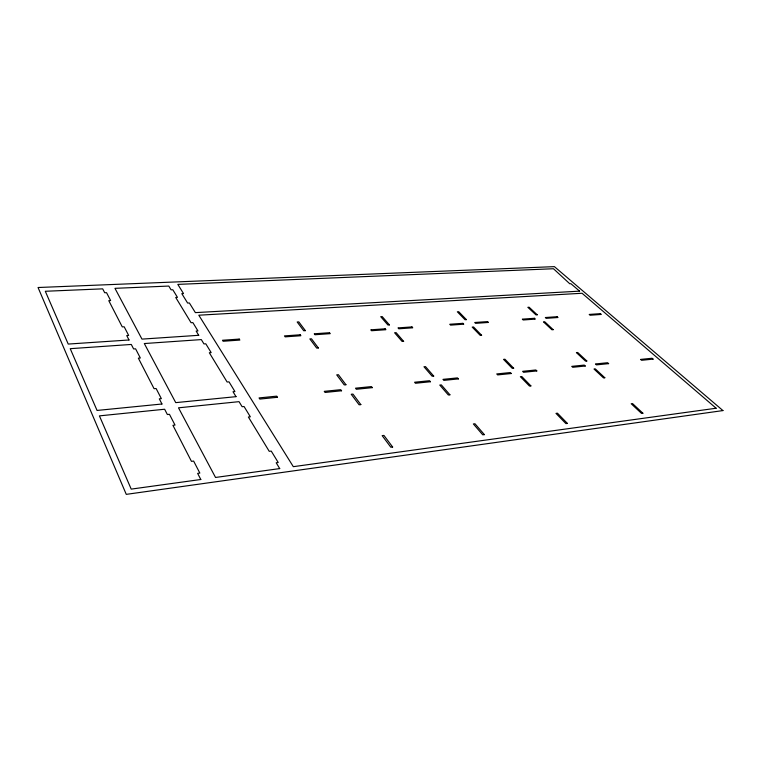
<?xml version="1.0" encoding="UTF-8"?>
<svg xmlns="http://www.w3.org/2000/svg" width="761" height="761" viewBox="0 0 761 761"><rect width="100%" height="100%" fill="white"/><g stroke="black" fill="none" stroke-linecap="round" stroke-linejoin="round"><path stroke-width="1.14" d="M722.95 410.579L126.269 494.365L38.05 287.515L554.408 266.635L722.95 410.579M200.799 479.497L131.215 489.114L99.415 415.877L164.642 409.237L167.363 414.526L169.456 414.307L175.02 425.085L172.918 425.313L191.458 461.356L193.636 461.08L199.839 473.076L197.641 473.371L200.799 479.497M279.715 468.586L215.534 477.461L178.502 407.82L239.049 401.656L242.122 406.716L244.062 406.517L250.331 416.8L248.381 417.009L269.242 451.34L271.249 451.083L278.212 462.488L276.186 462.764L279.715 468.586M716.13 408.229L293.318 466.674L198.802 315.206L582.06 293.261L716.13 408.229M392.638 447.011L390.84 447.259L382.155 435.644L383.934 435.416L392.638 447.011M484.386 434.626L482.759 434.845L473.352 423.953L474.969 423.753L484.386 434.626M567.402 423.42L565.927 423.62L555.977 413.375L557.442 413.185L567.402 423.42M642.883 413.223L641.542 413.413L631.183 403.739L632.524 403.568L642.883 413.223M360.838 404.614L359.097 404.804L351.221 394.265L352.952 394.084L360.838 404.614M449.922 394.807L448.334 394.988L439.772 385.066L441.332 384.895L449.922 394.807M530.893 385.903L529.456 386.055L520.343 376.685L521.78 376.533L530.893 385.903M604.824 377.77L603.502 377.913L593.989 369.028L595.302 368.895L604.824 377.77M277.451 397.29L259.786 399.087L259.054 397.927L276.7 396.148L277.451 397.29M341.565 390.774L325.052 392.457L324.253 391.344L340.747 389.68L341.565 390.774M372.31 387.653L356.329 389.28L355.501 388.186L371.473 386.578L372.31 387.653M430.431 381.746L415.449 383.268L414.574 382.231L429.546 380.719L430.431 381.746M458.379 378.911L443.853 380.386L442.959 379.359L457.466 377.894L458.379 378.911M511.325 373.527L497.656 374.916L496.724 373.936L510.384 372.557L511.325 373.527M536.828 370.94L523.558 372.291L522.607 371.32L535.868 369.979L536.828 370.94M585.247 366.022L572.738 367.287L571.758 366.355L584.267 365.09L585.247 366.022M608.619 363.644L596.462 364.88L595.473 363.958L607.62 362.731L608.619 363.644M653.081 359.125L641.59 360.295L640.572 359.411L652.063 358.25L653.081 359.125M345.941 384.743L344.229 384.914L336.714 374.869L338.417 374.707L345.941 384.743M433.713 376.086L432.153 376.238L423.963 366.754L425.513 366.612L433.713 376.086M513.665 368.2L512.248 368.343L503.525 359.363L504.943 359.23L513.665 368.2M586.817 360.99L585.513 361.114L576.381 352.59L577.675 352.476L586.817 360.99M161.95 404.005L97.056 410.445L70.231 348.681L131.301 344.448L133.622 348.957L135.582 348.814L140.328 357.993L138.35 358.146L154.074 388.7L156.11 388.51L161.351 398.64L159.296 398.84L161.95 404.005M236.015 396.662L175.743 402.636L144.314 343.544L201.323 339.587L203.958 343.924L205.793 343.791L211.168 352.6L209.323 352.743L227.111 382.022L229.013 381.851L234.921 391.544L233.009 391.725L236.015 396.662M318.364 347.967L316.7 348.1L309.841 338.921L311.487 338.807L318.364 347.967M403.615 341.328L402.103 341.442L394.588 332.747L396.101 332.633L403.615 341.328M481.599 335.24L480.21 335.354L472.181 327.087L473.561 326.983L481.599 335.24M553.19 329.665L551.915 329.76L543.478 321.893L544.752 321.798L553.19 329.665M239.22 339.083L222.478 340.262L223.106 341.261L239.867 340.072L239.22 339.083M300.176 334.792L284.443 335.896L285.137 336.857L300.88 335.744L300.176 334.792M329.503 332.719L314.255 333.794L314.968 334.745L330.236 333.66L329.503 332.719M385.133 328.809L370.769 329.817L371.53 330.731L385.913 329.713L385.133 328.809M411.958 326.916L398.003 327.896L398.793 328.8L412.757 327.81L411.958 326.916M462.935 323.33L449.761 324.253L450.579 325.128L463.763 324.186L462.935 323.33M487.554 321.599L474.75 322.493L475.587 323.349L488.4 322.445L487.554 321.599M534.441 318.298L522.312 319.144L523.178 319.981L535.316 319.116L534.441 318.298M557.119 316.7L545.314 317.527L546.198 318.345L558.013 317.508L557.119 316.7M600.381 313.656L589.185 314.436L590.089 315.235L601.295 314.436L600.381 313.656M305.38 330.655L303.734 330.769L297.171 321.989L298.797 321.884L305.38 330.655M389.404 324.899L387.91 325.004L380.709 316.671L382.193 316.576L389.404 324.899M466.407 319.63L465.028 319.725L457.323 311.791L458.693 311.706L466.407 319.63M537.218 314.788L535.953 314.873L527.839 307.301L529.104 307.216L537.218 314.788M129.009 339.986L68.224 344.067L45.308 291.273L102.697 288.847L104.704 292.747L106.54 292.662L110.63 300.566L108.775 300.662L122.274 326.897L124.186 326.783L128.666 335.449L126.735 335.572L129.009 339.986M198.726 335.297L141.965 339.111L114.959 288.333L168.79 286.06L171.082 289.817L172.804 289.741L177.465 297.361L175.715 297.446L191.078 322.721L192.866 322.607L197.946 330.94L196.148 331.064L198.726 335.297M579.597 291.149L195.377 312.628L189.375 302.973L187.634 303.068L181.803 293.651L183.525 293.565L177.817 284.386L553.466 268.738L569.78 283.777L570.931 283.72L579.597 291.149"/></g></svg>
